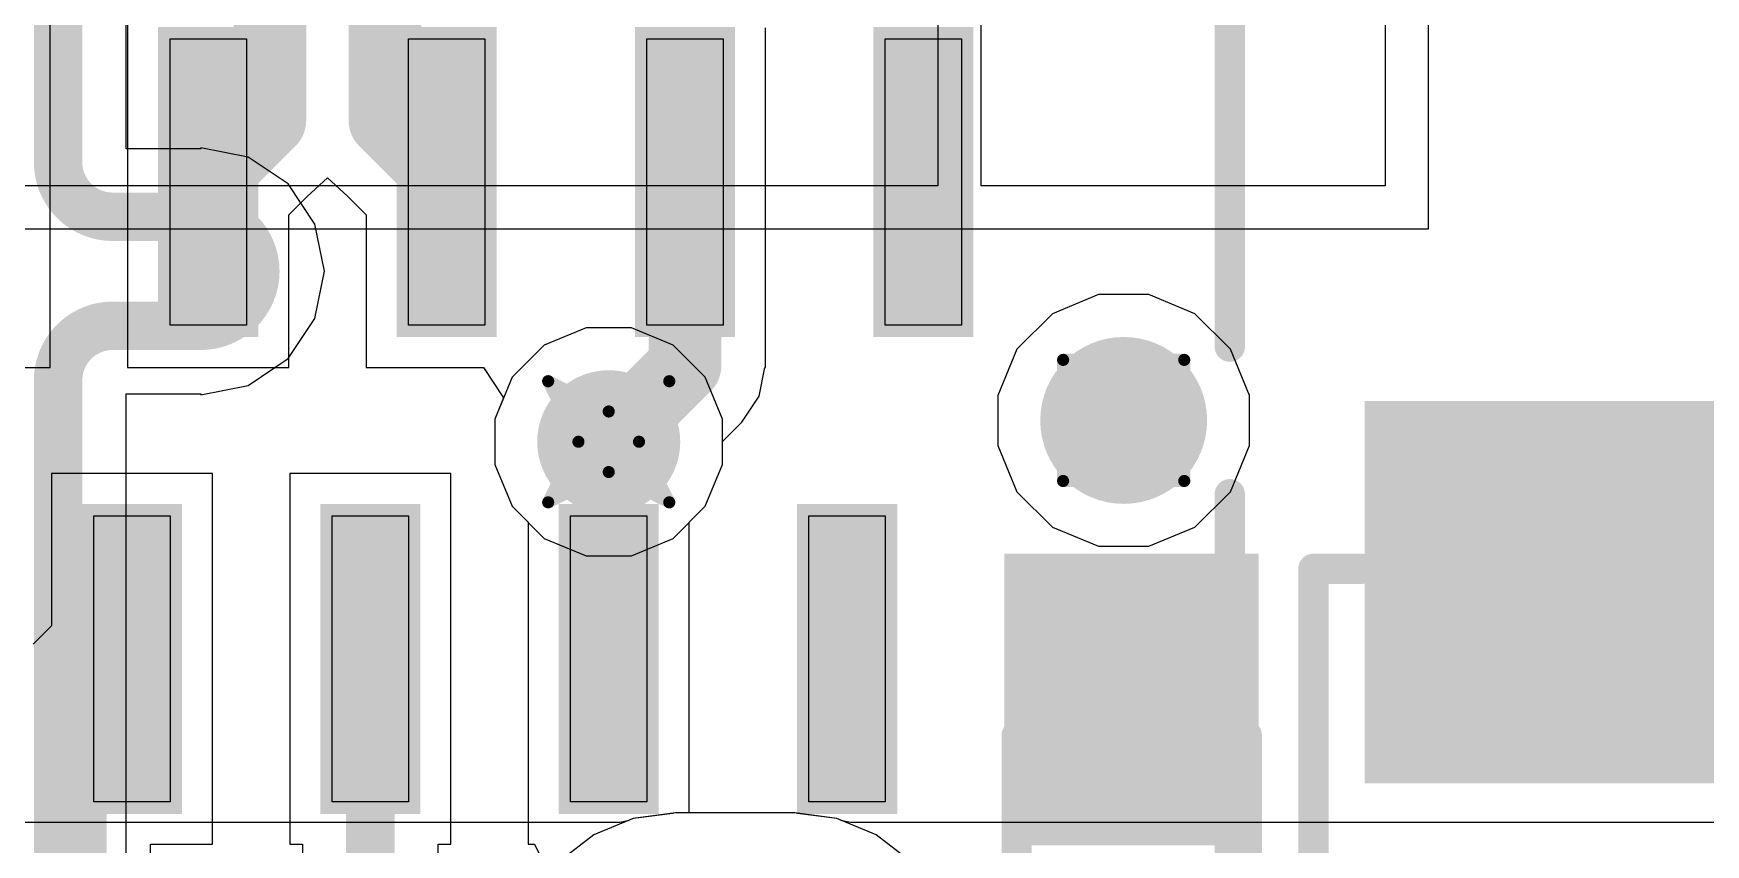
# Model space of a CAD drawing. Header units: inches. Extents: x -6 to 430, y 0 to 90.
# Drawn here: x 5.3 to 12.31, y 4.22 to 7.62 of the extents above; entities that cross this region are included whole.
import ezdxf

# ---------------------------------------------------------------- set-up
doc = ezdxf.new("R2010")
doc.units = ezdxf.units.IN
for name, color, linetype in [('Board_Outline', 56, 'Continuous'), ('Bottom Layer', 5, 'Continuous'), ('Bottom Overlay', 54, 'Continuous'), ('Bottom Paste', 16, 'Continuous'), ('Bottom Solder', 6, 'Continuous'), ('Drill Drawing', 1, 'Continuous'), ('Layer 1', 16, 'Continuous'), ('Layer 2', 76, 'Continuous'), ('Pad Holes', 156, 'Continuous'), ('Top Layer', 1, 'Continuous'), ('Top Overlay', 2, 'Continuous'), ('Top Paste', 8, 'Continuous'), ('Top Solder', 216, 'Continuous'), ('Via Holes', 16, 'Continuous')]:
    doc.layers.add(name, color=color, linetype=linetype)

msp = doc.modelspace()

# ---------------------------------------------------------------- hatches: boundary and pattern name
at = {"layer": 'Bottom Layer'}
h = msp.add_hatch(color=5, dxfattribs=at)
edge = h.paths.add_edge_path()
edge.add_arc((7.709, 5.9062), 0.3, 0, 360)
for points in [[(12.3808, 5.975), (12.3808, 4.575), (10.9808, 4.575), (10.9808, 5.975)], [(9.5528, 4.3146), (9.5528, 4.9146), (10.2528, 4.9146), (10.2528, 4.3146)]]:
    msp.add_hatch(color=5, dxfattribs=at).paths.add_polyline_path(points)
at = {"layer": 'Bottom Overlay'}
for points in [[(9.5456, 4.6755), (9.5456, 5.4375), (9.3678, 5.4375), (9.3678, 4.6755)], [(10.2822, 4.9549), (10.2822, 5.4375), (9.5202, 5.4375), (9.5202, 4.9549)], [(10.4346, 4.6755), (10.4346, 5.4375), (10.2568, 5.4375), (10.2568, 4.6755)]]:
    msp.add_hatch(color=54, dxfattribs=at).paths.add_polyline_path(points)
at = {"layer": 'Bottom Paste'}
for points in [[(12.3808, 5.975), (12.3808, 4.575), (10.9808, 4.575), (10.9808, 5.975)], [(9.5528, 4.3146), (9.5528, 4.9146), (10.2528, 4.9146), (10.2528, 4.3146)]]:
    msp.add_hatch(color=16, dxfattribs=at).paths.add_polyline_path(points)
at = {"layer": 'Bottom Solder'}
h = msp.add_hatch(color=6, dxfattribs=at)
edge = h.paths.add_edge_path()
edge.add_arc((9.869, 5.9957), 0.1016, 0, 360)
for points in [[(12.4824, 6.0766), (12.4824, 4.4734), (10.8792, 4.4734), (10.8792, 6.0766)], [(9.4512, 4.213), (9.4512, 5.0162), (10.3544, 5.0162), (10.3544, 4.213)]]:
    msp.add_hatch(color=6, dxfattribs=at).paths.add_polyline_path(points)
at = {"layer": 'Layer 1'}
h = msp.add_hatch(color=16, dxfattribs=at)
edge = h.paths.add_edge_path()
edge.add_arc((7.709, 5.9062), 0.3, 0, 360)
at = {"layer": 'Layer 2'}
h = msp.add_hatch(color=76, dxfattribs=at)
edge = h.paths.add_edge_path()
edge.add_arc((7.709, 5.9062), 0.3, 0, 360)
at = {"layer": 'Pad Holes'}
h = msp.add_hatch(color=7, dxfattribs=at)
edge = h.paths.add_edge_path()
edge.add_arc((9.869, 5.9957), 0.35, 0, 360)
at = {"layer": 'Top Layer'}
for points in [[(5.869, 6.3956), (5.869, 7.5956), (6.189, 7.5956), (6.189, 6.3956)], [(6.869, 6.3956), (6.869, 7.5956), (7.189, 7.5956), (7.189, 6.3956)], [(7.869, 6.3956), (7.869, 7.5956), (8.189, 7.5956), (8.189, 6.3956)], [(8.869, 6.3956), (8.869, 7.5956), (9.189, 7.5956), (9.189, 6.3956)], [(5.549, 4.3956), (5.549, 5.5956), (5.869, 5.5956), (5.869, 4.3956)], [(6.549, 4.3956), (6.549, 5.5956), (6.869, 5.5956), (6.869, 4.3956)], [(7.549, 4.3956), (7.549, 5.5956), (7.869, 5.5956), (7.869, 4.3956)], [(8.549, 4.3956), (8.549, 5.5956), (8.869, 5.5956), (8.869, 4.3956)]]:
    msp.add_hatch(color=1, dxfattribs=at).paths.add_polyline_path(points)
h = msp.add_hatch(color=1, dxfattribs=at)
edge = h.paths.add_edge_path()
edge.add_arc((7.709, 5.9062), 0.3, 0, 360)
at = {"layer": 'Top Solder'}
for points in [[(5.819, 6.3456), (5.819, 7.6456), (6.239, 7.6456), (6.239, 6.3456)], [(6.819, 6.3456), (6.819, 7.6456), (7.239, 7.6456), (7.239, 6.3456)], [(7.819, 6.3456), (7.819, 7.6456), (8.239, 7.6456), (8.239, 6.3456)], [(8.819, 6.3456), (8.819, 7.6456), (9.239, 7.6456), (9.239, 6.3456)], [(5.499, 4.3456), (5.499, 5.6456), (5.919, 5.6456), (5.919, 4.3456)], [(6.499, 4.3456), (6.499, 5.6456), (6.919, 5.6456), (6.919, 4.3456)], [(7.499, 4.3456), (7.499, 5.6456), (7.919, 5.6456), (7.919, 4.3456)], [(8.499, 4.3456), (8.499, 5.6456), (8.919, 5.6456), (8.919, 4.3456)]]:
    msp.add_hatch(color=216, dxfattribs=at).paths.add_polyline_path(points)
h = msp.add_hatch(color=216, dxfattribs=at)
edge = h.paths.add_edge_path()
edge.add_arc((9.869, 5.9957), 0.1016, 0, 360)
at = {"layer": 'Via Holes'}
h = msp.add_hatch(color=7, dxfattribs=at)
edge = h.paths.add_edge_path()
edge.add_arc((7.709, 5.9062), 0.15, 0, 360)

# ---------------------------------------------------------------- linework, layer by layer
at = {"layer": 'Board_Outline'}
for points in [[(10.0191, 5.9957, 0.3, 0.3, 1), (9.7189, 5.9957, 0.3, 0.3, 1)], [(9.6439, 5.9957, 0.15, 0.15, 1), (9.7939, 5.9957, 0.15, 0.15, 1)], [(9.9441, 5.9957, 0.15, 0.15, 1), (10.0941, 5.9957, 0.15, 0.15, 1)]]:
    msp.add_lwpolyline(points, format="xyseb", close=True, dxfattribs=at)
at = {"layer": 'Bottom Layer'}
for p, q in [((10.9661, 11.5028), (10.9661, 6.9803)), ((11.1474, 6.799), (11.1474, 11.5055)), ((9.09, 8.9072), (9.09, 6.9803)), ((9.2713, 6.9803), (9.2713, 8.9072)), ((9.09, 6.9803), (1.4954, 6.9803)), ((10.9661, 6.9803), (9.2713, 6.9803)), ((1.5133, 6.799), (11.1474, 6.799)), ((9.764, 6.5235), (9.57, 6.4432)), ((9.974, 6.5235), (9.764, 6.5235)), ((10.1679, 6.4432), (9.974, 6.5235)), ((9.57, 6.4432), (9.4215, 6.2947)), ((10.3164, 6.2947), (10.1679, 6.4432)), ((9.4215, 6.2947), (9.3412, 6.1007)), ((10.3968, 6.1007), (10.3164, 6.2947)), ((9.3412, 6.1007), (9.3412, 5.8907)), ((10.3968, 5.8907), (10.3968, 6.1007)), ((9.3412, 5.8907), (9.4215, 5.6967)), ((10.3164, 5.6967), (10.3968, 5.8907)), ((9.4215, 5.6967), (9.57, 5.5483)), ((10.1679, 5.5483), (10.3164, 5.6967)), ((9.57, 5.5483), (9.764, 5.4679)), ((9.974, 5.4679), (10.1679, 5.5483)), ((9.764, 5.4679), (9.974, 5.4679)), ((7.989, 4.3493), (7.9772, 4.3477)), ((8.489, 4.3493), (7.989, 4.3493)), ((8.5008, 4.3477), (8.489, 4.3493)), ((7.7552, 4.3098), (3.9828, 4.3098)), ((7.7895, 4.3166), (7.7552, 4.3098)), ((7.8121, 4.326), (7.7895, 4.3166)), ((7.8357, 4.3291), (7.8121, 4.326)), ((7.9772, 4.3477), (7.8357, 4.3291)), ((7.8357, 4.3291), (7.8357, 4.3291)), ((7.9772, 4.3477), (7.9772, 4.3477)), ((8.6659, 4.326), (8.5008, 4.3477)), ((8.5008, 4.3477), (8.5008, 4.3477)), ((8.688, 4.3168), (8.6659, 4.326)), ((8.6885, 4.3166), (8.688, 4.3168)), ((8.688, 4.3168), (8.688, 4.3168)), ((8.7228, 4.3098), (8.6885, 4.3166)), ((12.646, 4.3098), (8.7228, 4.3098))]:
    msp.add_line(p, q, dxfattribs=at)
at = {"layer": 'Bottom Overlay'}
for points in [[(10.6648, 5.3736, 0.127, 0.127, 0), (10.868, 5.3736, 0.127, 0.127, 0)], [(10.6648, 5.018, 0.127, 0.127, 0), (10.6648, 5.3736, 0.127, 0.127, 0)], [(10.6648, 2.605, 0.127, 0.127, 0), (10.6648, 5.018, 0.127, 0.127, 0)], [(9.4202, 3.405, 0.127, 0.127, 0), (9.4202, 4.675, 0.127, 0.127, 0)], [(10.3854, 3.405, 0.127, 0.127, 0), (10.3854, 4.675, 0.127, 0.127, 0)]]:
    msp.add_lwpolyline(points, format="xyseb", dxfattribs=at)
for points in [[(10.633, 5.3736, 0.0635, 0.0635, 1), (10.6965, 5.3736, 0.0635, 0.0635, 1)], [(10.633, 5.3736, 0.0635, 0.0635, 1), (10.6965, 5.3736, 0.0635, 0.0635, 1)], [(10.8362, 5.3736, 0.0635, 0.0635, 1), (10.8997, 5.3736, 0.0635, 0.0635, 1)], [(10.633, 5.018, 0.0635, 0.0635, 1), (10.6965, 5.018, 0.0635, 0.0635, 1)], [(10.633, 5.018, 0.0635, 0.0635, 1), (10.6965, 5.018, 0.0635, 0.0635, 1)], [(9.3884, 4.675, 0.0635, 0.0635, 1), (9.4519, 4.675, 0.0635, 0.0635, 1)], [(10.3536, 4.675, 0.0635, 0.0635, 1), (10.4171, 4.675, 0.0635, 0.0635, 1)]]:
    msp.add_lwpolyline(points, format="xyseb", close=True, dxfattribs=at)
at = {"layer": 'Drill Drawing'}
for points in [[(9.615, 6.2497, 0.0508, 0.0508, 0), (10.123, 6.2497, 0.0508, 0.0508, 0)], [(9.615, 5.7417, 0.0508, 0.0508, 0), (9.615, 6.2497, 0.0508, 0.0508, 0)], [(10.123, 5.7417, 0.0508, 0.0508, 0), (10.123, 6.2497, 0.0508, 0.0508, 0)], [(7.455, 6.1602, 0.0508, 0.0508, 0), (7.709, 6.0332, 0.0508, 0.0508, 0)], [(7.455, 6.1602, 0.0508, 0.0508, 0), (7.582, 5.9062, 0.0508, 0.0508, 0)], [(7.709, 6.0332, 0.0508, 0.0508, 0), (7.963, 6.1602, 0.0508, 0.0508, 0)], [(7.836, 5.9062, 0.0508, 0.0508, 0), (7.963, 6.1602, 0.0508, 0.0508, 0)], [(7.455, 5.6522, 0.0508, 0.0508, 0), (7.582, 5.9062, 0.0508, 0.0508, 0)], [(7.836, 5.9062, 0.0508, 0.0508, 0), (7.963, 5.6522, 0.0508, 0.0508, 0)], [(7.455, 5.6522, 0.0508, 0.0508, 0), (7.709, 5.7792, 0.0508, 0.0508, 0)], [(7.709, 5.7792, 0.0508, 0.0508, 0), (7.963, 5.6522, 0.0508, 0.0508, 0)], [(9.615, 5.7417, 0.0508, 0.0508, 0), (10.123, 5.7417, 0.0508, 0.0508, 0)]]:
    msp.add_lwpolyline(points, format="xyseb", dxfattribs=at)
for points in [[(9.6023, 6.2497, 0.0254, 0.0254, 1), (9.6277, 6.2497, 0.0254, 0.0254, 1)], [(9.6023, 6.2497, 0.0254, 0.0254, 1), (9.6277, 6.2497, 0.0254, 0.0254, 1)], [(10.1103, 6.2497, 0.0254, 0.0254, 1), (10.1357, 6.2497, 0.0254, 0.0254, 1)], [(10.1103, 6.2497, 0.0254, 0.0254, 1), (10.1357, 6.2497, 0.0254, 0.0254, 1)], [(7.4423, 6.1602, 0.0254, 0.0254, 1), (7.4677, 6.1602, 0.0254, 0.0254, 1)], [(7.4423, 6.1602, 0.0254, 0.0254, 1), (7.4677, 6.1602, 0.0254, 0.0254, 1)], [(7.9503, 6.1602, 0.0254, 0.0254, 1), (7.9757, 6.1602, 0.0254, 0.0254, 1)], [(7.9503, 6.1602, 0.0254, 0.0254, 1), (7.9757, 6.1602, 0.0254, 0.0254, 1)], [(7.6963, 6.0332, 0.0254, 0.0254, 1), (7.7217, 6.0332, 0.0254, 0.0254, 1)], [(7.6963, 6.0332, 0.0254, 0.0254, 1), (7.7217, 6.0332, 0.0254, 0.0254, 1)], [(7.5693, 5.9062, 0.0254, 0.0254, 1), (7.5947, 5.9062, 0.0254, 0.0254, 1)], [(7.5693, 5.9062, 0.0254, 0.0254, 1), (7.5947, 5.9062, 0.0254, 0.0254, 1)], [(7.8233, 5.9062, 0.0254, 0.0254, 1), (7.8487, 5.9062, 0.0254, 0.0254, 1)], [(7.8233, 5.9062, 0.0254, 0.0254, 1), (7.8487, 5.9062, 0.0254, 0.0254, 1)], [(7.6963, 5.7792, 0.0254, 0.0254, 1), (7.7217, 5.7792, 0.0254, 0.0254, 1)], [(7.6963, 5.7792, 0.0254, 0.0254, 1), (7.7217, 5.7792, 0.0254, 0.0254, 1)], [(9.6023, 5.7417, 0.0254, 0.0254, 1), (9.6277, 5.7417, 0.0254, 0.0254, 1)], [(9.6023, 5.7417, 0.0254, 0.0254, 1), (9.6277, 5.7417, 0.0254, 0.0254, 1)], [(10.1103, 5.7417, 0.0254, 0.0254, 1), (10.1357, 5.7417, 0.0254, 0.0254, 1)], [(10.1103, 5.7417, 0.0254, 0.0254, 1), (10.1357, 5.7417, 0.0254, 0.0254, 1)], [(7.4423, 5.6522, 0.0254, 0.0254, 1), (7.4677, 5.6522, 0.0254, 0.0254, 1)], [(7.4423, 5.6522, 0.0254, 0.0254, 1), (7.4677, 5.6522, 0.0254, 0.0254, 1)], [(7.9503, 5.6522, 0.0254, 0.0254, 1), (7.9757, 5.6522, 0.0254, 0.0254, 1)], [(7.9503, 5.6522, 0.0254, 0.0254, 1), (7.9757, 5.6522, 0.0254, 0.0254, 1)]]:
    msp.add_lwpolyline(points, format="xyseb", close=True, dxfattribs=at)
at = {"layer": 'Layer 1'}
for p, q in [((5.6844, 7.1347), (5.6844, 8.0071)), ((5.9982, 7.1347), (5.6844, 7.1347)), ((6.1964, 7.0997), (5.9982, 7.1392)), ((5.9982, 7.1392), (5.9982, 7.1347)), ((6.3645, 6.9874), (6.1964, 7.0997)), ((6.4768, 6.8194), (6.3645, 6.9874)), ((6.5162, 6.6212), (6.4768, 6.8194)), ((6.4768, 6.423), (6.5162, 6.6212)), ((9.764, 6.5235), (9.57, 6.4432)), ((9.974, 6.5235), (9.764, 6.5235)), ((10.1679, 6.4432), (9.974, 6.5235)), ((6.3645, 6.255), (6.4768, 6.423)), ((7.614, 6.384), (7.4383, 6.3112)), ((7.804, 6.384), (7.614, 6.384)), ((7.9797, 6.3112), (7.804, 6.384)), ((9.57, 6.4432), (9.4215, 6.2947)), ((10.3164, 6.2947), (10.1679, 6.4432)), ((6.1964, 6.1427), (6.3645, 6.255)), ((7.4383, 6.3112), (7.3039, 6.1768)), ((8.1141, 6.1768), (7.9797, 6.3112)), ((9.4215, 6.2947), (9.3412, 6.1007)), ((10.3968, 6.1007), (10.3164, 6.2947)), ((7.3039, 6.1768), (7.2312, 6.0012)), ((8.1868, 6.0012), (8.1141, 6.1768)), ((5.6844, 5.6052), (5.6844, 6.1077)), ((5.6844, 6.1077), (5.9982, 6.1077)), ((5.9982, 6.1032), (6.1964, 6.1427)), ((5.9982, 6.1077), (5.9982, 6.1032)), ((9.3412, 6.1007), (9.3412, 5.8907)), ((10.3968, 5.8907), (10.3968, 6.1007)), ((7.2312, 6.0012), (7.2312, 5.8112)), ((8.1868, 5.8112), (8.1868, 6.0012)), ((9.3412, 5.8907), (9.4215, 5.6967)), ((10.3164, 5.6967), (10.3968, 5.8907)), ((7.2312, 5.8112), (7.3039, 5.6355)), ((8.1141, 5.6355), (8.1868, 5.8112)), ((9.4215, 5.6967), (9.57, 5.5483)), ((10.1679, 5.5483), (10.3164, 5.6967)), ((7.3039, 5.6355), (7.4383, 5.5011)), ((7.9797, 5.5011), (8.1141, 5.6355)), ((5.6844, 2.781), (5.6844, 5.6052)), ((9.57, 5.5483), (9.764, 5.4679)), ((9.974, 5.4679), (10.1679, 5.5483)), ((7.4383, 5.5011), (7.614, 5.4284)), ((7.804, 5.4284), (7.9797, 5.5011)), ((7.614, 5.4284), (7.804, 5.4284)), ((9.764, 5.4679), (9.974, 5.4679)), ((7.989, 4.3493), (7.8121, 4.326)), ((8.489, 4.3493), (7.989, 4.3493)), ((8.6659, 4.326), (8.489, 4.3493)), ((7.8121, 4.326), (7.6472, 4.2577)), ((8.8308, 4.2577), (8.6659, 4.326)), ((7.6472, 4.2577), (7.5056, 4.149)), ((8.9724, 4.149), (8.8308, 4.2577))]:
    msp.add_line(p, q, dxfattribs=at)
for points in [[(5.3995, 7.0784, 0.2032, 0.2032, 0), (5.3995, 8.0071, 0.2032, 0.2032, 0)], [(5.6281, 6.8498, 0.2032, 0.2032, -0.414214), (5.3995, 7.0784, 0.2032, 0.2032, 0)], [(5.6281, 6.8498, 0.2032, 0.2032, 0), (5.9982, 6.8498, 0.2032, 0.2032, 0)], [(5.9982, 6.8498, 0.2032, 0.2032, -1), (5.9982, 6.3926, 0.2032, 0.2032, 0)], [(5.3995, 6.164, 0.2032, 0.2032, -0.414214), (5.6281, 6.3926, 0.2032, 0.2032, 0)], [(5.6281, 6.3926, 0.2032, 0.2032, 0), (5.9982, 6.3926, 0.2032, 0.2032, 0)], [(5.3995, 5.6052, 0.2032, 0.2032, 0), (5.3995, 6.164, 0.2032, 0.2032, 0)], [(5.3995, 2.5016, 0.2032, 0.2032, 0), (5.3995, 5.6052, 0.2032, 0.2032, 0)]]:
    msp.add_lwpolyline(points, format="xyseb", dxfattribs=at)
for points in [[(5.3487, 7.0784, 0.1016, 0.1016, 1), (5.4503, 7.0784, 0.1016, 0.1016, 1)], [(5.3487, 7.0784, 0.1016, 0.1016, 1), (5.4503, 7.0784, 0.1016, 0.1016, 1)], [(5.5773, 6.8498, 0.1016, 0.1016, 1), (5.6789, 6.8498, 0.1016, 0.1016, 1)], [(5.5773, 6.8498, 0.1016, 0.1016, 1), (5.6789, 6.8498, 0.1016, 0.1016, 1)], [(5.9474, 6.8498, 0.1016, 0.1016, 1), (6.049, 6.8498, 0.1016, 0.1016, 1)], [(5.9474, 6.8498, 0.1016, 0.1016, 1), (6.049, 6.8498, 0.1016, 0.1016, 1)], [(5.5773, 6.3926, 0.1016, 0.1016, 1), (5.6789, 6.3926, 0.1016, 0.1016, 1)], [(5.5773, 6.3926, 0.1016, 0.1016, 1), (5.6789, 6.3926, 0.1016, 0.1016, 1)], [(5.9474, 6.3926, 0.1016, 0.1016, 1), (6.049, 6.3926, 0.1016, 0.1016, 1)], [(5.9474, 6.3926, 0.1016, 0.1016, 1), (6.049, 6.3926, 0.1016, 0.1016, 1)], [(5.3487, 6.164, 0.1016, 0.1016, 1), (5.4503, 6.164, 0.1016, 0.1016, 1)], [(5.3487, 6.164, 0.1016, 0.1016, 1), (5.4503, 6.164, 0.1016, 0.1016, 1)], [(5.3487, 5.6052, 0.1016, 0.1016, 1), (5.4503, 5.6052, 0.1016, 0.1016, 1)], [(5.3487, 5.6052, 0.1016, 0.1016, 1), (5.4503, 5.6052, 0.1016, 0.1016, 1)]]:
    msp.add_lwpolyline(points, format="xyseb", close=True, dxfattribs=at)
at = {"layer": 'Layer 2'}
for p, q in [((9.764, 6.5235), (9.57, 6.4432)), ((9.974, 6.5235), (9.764, 6.5235)), ((10.1679, 6.4432), (9.974, 6.5235)), ((7.614, 6.384), (7.4383, 6.3112)), ((7.804, 6.384), (7.614, 6.384)), ((7.9797, 6.3112), (7.804, 6.384)), ((9.57, 6.4432), (9.4215, 6.2947)), ((10.3164, 6.2947), (10.1679, 6.4432)), ((7.4383, 6.3112), (7.3039, 6.1768)), ((8.1141, 6.1768), (7.9797, 6.3112)), ((9.4215, 6.2947), (9.3412, 6.1007)), ((10.3968, 6.1007), (10.3164, 6.2947)), ((7.3039, 6.1768), (7.2312, 6.0012)), ((8.1868, 6.0012), (8.1141, 6.1768)), ((9.3412, 6.1007), (9.3412, 5.8907)), ((10.3968, 5.8907), (10.3968, 6.1007)), ((7.2312, 6.0012), (7.2312, 5.8112)), ((8.1868, 5.8112), (8.1868, 6.0012)), ((9.3412, 5.8907), (9.4215, 5.6967)), ((10.3164, 5.6967), (10.3968, 5.8907)), ((7.2312, 5.8112), (7.3039, 5.6355)), ((8.1141, 5.6355), (8.1868, 5.8112)), ((9.4215, 5.6967), (9.57, 5.5483)), ((10.1679, 5.5483), (10.3164, 5.6967)), ((7.3039, 5.6355), (7.4383, 5.5011)), ((7.9797, 5.5011), (8.1141, 5.6355)), ((9.57, 5.5483), (9.764, 5.4679)), ((9.974, 5.4679), (10.1679, 5.5483)), ((7.4383, 5.5011), (7.614, 5.4284)), ((7.804, 5.4284), (7.9797, 5.5011)), ((7.614, 5.4284), (7.804, 5.4284)), ((9.764, 5.4679), (9.974, 5.4679)), ((7.989, 4.3493), (7.8121, 4.326)), ((8.489, 4.3493), (7.989, 4.3493)), ((8.6659, 4.326), (8.489, 4.3493)), ((7.8121, 4.326), (7.6472, 4.2577)), ((8.8308, 4.2577), (8.6659, 4.326)), ((7.6472, 4.2577), (7.5056, 4.149)), ((8.9724, 4.149), (8.8308, 4.2577))]:
    msp.add_line(p, q, dxfattribs=at)
at = {"layer": 'Top Layer'}
for p, q in [((5.3668, 6.2178), (5.3668, 7.7734)), ((5.6912, 7.7734), (5.6912, 6.2178)), ((8.3668, 6.2178), (8.3668, 7.6419)), ((6.4438, 6.9342), (6.529, 7.0132)), ((6.529, 7.0132), (6.6142, 6.9342)), ((6.3668, 6.8573), (6.4438, 6.9342)), ((6.6142, 6.9342), (6.6912, 6.8573)), ((6.3668, 6.2178), (6.3668, 6.8573)), ((6.6912, 6.8573), (6.6912, 6.2178)), ((9.764, 6.5235), (9.57, 6.4432)), ((9.974, 6.5235), (9.764, 6.5235)), ((10.1679, 6.4432), (9.974, 6.5235)), ((9.57, 6.4432), (9.4215, 6.2947)), ((10.3164, 6.2947), (10.1679, 6.4432)), ((9.4215, 6.2947), (9.3412, 6.1007)), ((10.3968, 6.1007), (10.3164, 6.2947)), ((4.6912, 6.2178), (5.3668, 6.2178)), ((5.6912, 6.2178), (6.3668, 6.2178)), ((6.6912, 6.2178), (7.1834, 6.2178)), ((7.1834, 6.2178), (7.2683, 6.0908)), ((8.34, 6.0973), (8.364, 6.2178)), ((8.364, 6.2178), (8.3668, 6.2178)), ((7.2683, 6.0908), (7.2312, 6.0012)), ((8.2671, 5.9881), (8.34, 6.0973)), ((9.3412, 6.1007), (9.3412, 5.8907)), ((10.3968, 5.8907), (10.3968, 6.1007)), ((7.2312, 6.0012), (7.2312, 5.8112)), ((8.1868, 5.9079), (8.2671, 5.9881)), ((8.1868, 5.8112), (8.1868, 5.9079)), ((9.3412, 5.8907), (9.4215, 5.6967)), ((10.3164, 5.6967), (10.3968, 5.8907)), ((6.0468, 5.7734), (5.3712, 5.7734)), ((5.3712, 5.7734), (5.3712, 5.1339)), ((6.0468, 4.2178), (6.0468, 5.7734)), ((7.0468, 5.7734), (6.3712, 5.7734)), ((6.3712, 5.7734), (6.3712, 4.2178)), ((7.0468, 4.2178), (7.0468, 5.7734)), ((7.2312, 5.8112), (7.3039, 5.6355)), ((8.1141, 5.6355), (8.1868, 5.8112)), ((9.4215, 5.6967), (9.57, 5.5483)), ((10.1679, 5.5483), (10.3164, 5.6967)), ((7.3039, 5.6355), (7.3712, 5.5683)), ((8.0468, 5.5683), (8.1141, 5.6355)), ((7.3712, 5.5683), (7.3712, 4.2178)), ((8.0468, 4.3493), (8.0468, 5.5683)), ((9.57, 5.5483), (9.764, 5.4679)), ((9.974, 5.4679), (10.1679, 5.5483)), ((9.764, 5.4679), (9.974, 5.4679)), ((5.3712, 5.1339), (5.2942, 5.057)), ((8.489, 4.3493), (8.0468, 4.3493)), ((8.6659, 4.326), (8.489, 4.3493)), ((8.8308, 4.2577), (8.6659, 4.326)), ((5.787, 2.7421), (5.787, 4.2178)), ((5.787, 4.2178), (6.0468, 4.2178)), ((6.3712, 4.2178), (6.4241, 4.2178)), ((6.4241, 4.2178), (6.4241, 3.3319)), ((6.9939, 3.3319), (6.9939, 4.2178)), ((6.9939, 4.2178), (7.0468, 4.2178)), ((7.3712, 4.2178), (7.3983, 4.2178)), ((7.3983, 4.2178), (7.4609, 4.0908)), ((8.9724, 4.149), (8.8308, 4.2577))]:
    msp.add_line(p, q, dxfattribs=at)
for points in [[(6.2877, 7.2543, 0.3048, 0.3048, 0), (6.2877, 8.7342, 0.3048, 0.3048, 0)], [(6.7703, 7.2543, 0.3048, 0.3048, 0), (6.7703, 8.7342, 0.3048, 0.3048, 0)], [(6.029, 6.9956, 0.3048, 0.3048, 0), (6.2877, 7.2543, 0.3048, 0.3048, 0)], [(6.7703, 7.2543, 0.3048, 0.3048, 0), (7.029, 6.9956, 0.3048, 0.3048, 0)], [(8.029, 6.2262, 0.3048, 0.3048, 0), (8.029, 6.9956, 0.3048, 0.3048, 0)], [(7.709, 5.9062, 0.3048, 0.3048, 0), (8.029, 6.2262, 0.3048, 0.3048, 0)], [(7.709, 4.9956, 0.3048, 0.3048, 0), (7.709, 5.9062, 0.3048, 0.3048, 0)], [(5.4503, 4.7369, 0.3048, 0.3048, 0), (5.709, 4.9956, 0.3048, 0.3048, 0)], [(6.709, 2.9255, 0.2032, 0.2032, 0), (6.709, 4.9956, 0.2032, 0.2032, 0)], [(5.4503, 2.4508, 0.3048, 0.3048, 0), (5.4503, 4.7369, 0.3048, 0.3048, 0)]]:
    msp.add_lwpolyline(points, format="xyseb", dxfattribs=at)
for points in [[(6.2115, 7.2543, 0.1524, 0.1524, 1), (6.3639, 7.2543, 0.1524, 0.1524, 1)], [(6.2115, 7.2543, 0.1524, 0.1524, 1), (6.3639, 7.2543, 0.1524, 0.1524, 1)], [(6.6941, 7.2543, 0.1524, 0.1524, 1), (6.8465, 7.2543, 0.1524, 0.1524, 1)], [(6.6941, 7.2543, 0.1524, 0.1524, 1), (6.8465, 7.2543, 0.1524, 0.1524, 1)], [(5.9528, 6.9956, 0.1524, 0.1524, 1), (6.1052, 6.9956, 0.1524, 0.1524, 1)], [(6.9528, 6.9956, 0.1524, 0.1524, 1), (7.1052, 6.9956, 0.1524, 0.1524, 1)], [(7.9528, 6.9956, 0.1524, 0.1524, 1), (8.1052, 6.9956, 0.1524, 0.1524, 1)], [(7.9528, 6.2262, 0.1524, 0.1524, 1), (8.1052, 6.2262, 0.1524, 0.1524, 1)], [(7.9528, 6.2262, 0.1524, 0.1524, 1), (8.1052, 6.2262, 0.1524, 0.1524, 1)], [(7.6328, 5.9062, 0.1524, 0.1524, 1), (7.7852, 5.9062, 0.1524, 0.1524, 1)], [(7.6328, 5.9062, 0.1524, 0.1524, 1), (7.7852, 5.9062, 0.1524, 0.1524, 1)], [(5.6328, 4.9956, 0.1524, 0.1524, 1), (5.7852, 4.9956, 0.1524, 0.1524, 1)], [(7.6328, 4.9956, 0.1524, 0.1524, 1), (7.7852, 4.9956, 0.1524, 0.1524, 1)], [(6.6582, 4.9956, 0.1016, 0.1016, 1), (6.7598, 4.9956, 0.1016, 0.1016, 1)], [(5.3741, 4.7369, 0.1524, 0.1524, 1), (5.5265, 4.7369, 0.1524, 0.1524, 1)], [(5.3741, 4.7369, 0.1524, 0.1524, 1), (5.5265, 4.7369, 0.1524, 0.1524, 1)]]:
    msp.add_lwpolyline(points, format="xyseb", close=True, dxfattribs=at)
at = {"layer": 'Top Overlay'}
for points in [[(10.314, 6.3049, 0.127, 0.127, 0), (10.314, 8.4086, 0.127, 0.127, 0)], [(10.314, 3.5826, 0.127, 0.127, 0), (10.314, 5.6863, 0.127, 0.127, 0)]]:
    msp.add_lwpolyline(points, format="xyseb", dxfattribs=at)
for points in [[(10.2823, 6.3049, 0.0635, 0.0635, 1), (10.3458, 6.3049, 0.0635, 0.0635, 1)], [(10.2823, 5.6863, 0.0635, 0.0635, 1), (10.3458, 5.6863, 0.0635, 0.0635, 1)]]:
    msp.add_lwpolyline(points, format="xyseb", close=True, dxfattribs=at)
at = {"layer": 'Top Paste'}
for p, q in [((5.869, 6.3956), (5.869, 7.5956)), ((5.869, 7.5956), (6.189, 7.5956)), ((6.189, 7.5956), (6.189, 6.3956)), ((6.869, 6.3956), (6.869, 7.5956)), ((6.869, 7.5956), (7.189, 7.5956)), ((7.189, 7.5956), (7.189, 6.3956)), ((7.869, 6.3956), (7.869, 7.5956)), ((7.869, 7.5956), (8.189, 7.5956)), ((8.189, 7.5956), (8.189, 6.3956)), ((8.869, 6.3956), (8.869, 7.5956)), ((8.869, 7.5956), (9.189, 7.5956)), ((9.189, 7.5956), (9.189, 6.3956)), ((6.189, 6.3956), (5.869, 6.3956)), ((7.189, 6.3956), (6.869, 6.3956)), ((8.189, 6.3956), (7.869, 6.3956)), ((9.189, 6.3956), (8.869, 6.3956)), ((5.549, 4.3956), (5.549, 5.5956)), ((5.549, 5.5956), (5.869, 5.5956)), ((5.869, 5.5956), (5.869, 4.3956)), ((6.549, 4.3956), (6.549, 5.5956)), ((6.549, 5.5956), (6.869, 5.5956)), ((6.869, 5.5956), (6.869, 4.3956)), ((7.549, 4.3956), (7.549, 5.5956)), ((7.549, 5.5956), (7.869, 5.5956)), ((7.869, 5.5956), (7.869, 4.3956)), ((8.549, 4.3956), (8.549, 5.5956)), ((8.549, 5.5956), (8.869, 5.5956)), ((8.869, 5.5956), (8.869, 4.3956)), ((5.869, 4.3956), (5.549, 4.3956)), ((6.869, 4.3956), (6.549, 4.3956)), ((7.869, 4.3956), (7.549, 4.3956)), ((8.869, 4.3956), (8.549, 4.3956))]:
    msp.add_line(p, q, dxfattribs=at)

doc.saveas('drawing.dxf')
